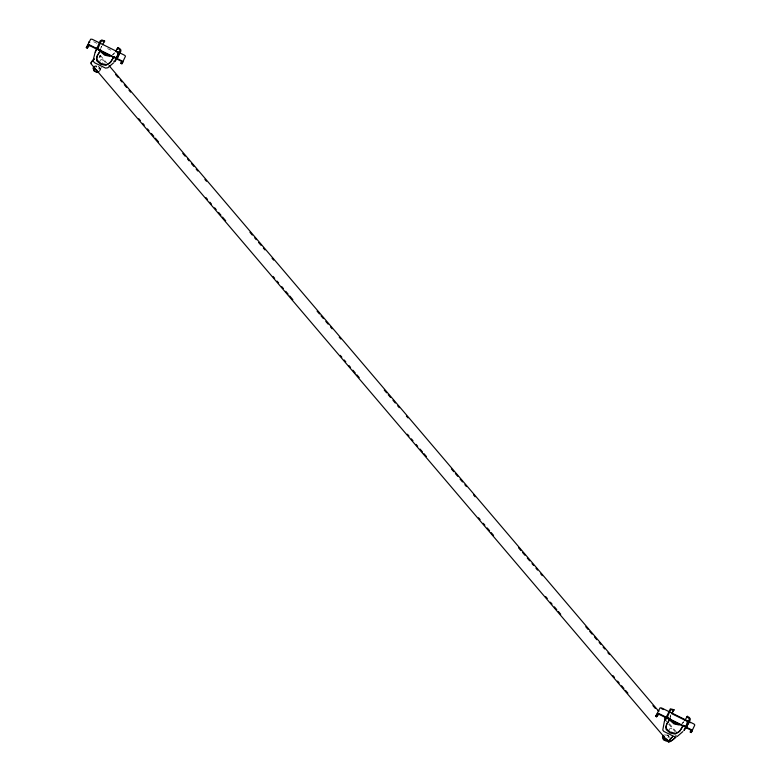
<?xml version="1.0" encoding="UTF-8"?>
<svg xmlns="http://www.w3.org/2000/svg" width="781" height="781" viewBox="0 0 781 781"><rect width="100%" height="100%" fill="white"/><g stroke="black" fill="none" stroke-linecap="round" stroke-linejoin="round"><path stroke-width="0.59" stroke-dasharray="3.9 2.93" d="M99.529 71.217L99.948 68.679L97.957 66.444L95.057 66.2M101.305 67L99.831 71.442L100.3 68.621L98.084 66.141M100.651 48.793L101.432 46.196L100.778 48.91M670.02 717.505L670.801 714.908M670.147 717.612L670.586 715.806M96.063 67.556L96.385 66.278M99.978 61.299L100.29 60.01L101.647 59.62L103.014 60.41L103.365 61.797L102.438 62.724M669.327 730.01L669.649 728.722L670.996 728.331L672.363 729.122L672.714 730.508L671.787 731.436M98.533 68.992L99.451 68.054L99.099 66.668M667.882 737.703L668.809 736.776L668.458 735.39M112.454 54.67L114.69 52.747M112.854 54.816L114.348 53.538M681.813 723.401L684.058 721.478M682.213 723.548L683.707 722.269M676.707 735.536L675.048 735.809M94.862 65.868L97.01 66.053M664.416 734.911L667.316 735.165L669.307 737.401M93.71 41.754L96.922 43.336M107.622 48.617L110.834 50.199M667.443 734.853L669.649 737.342M100.398 55.451L106.714 62.88M669.317 723.655L677.215 732.939M105.328 62.451L99.802 55.949A5.506 1.113 -40.4 0 1 99.499 56.925M665.558 720.443L667.921 723.226M668.712 724.153L675.038 731.582M99.441 55.422A6.277 1.269 -40.4 0 1 98.523 58.458"/><path stroke-width="1.17" d="M97.205 47.641L97.664 49.535L100.339 50.892L100.681 50.101L98.767 49.262L98.152 48.061M666.554 716.323L667.003 718.227L669.678 719.584L670.03 718.803L668.116 717.954L667.511 716.743M93.359 59.463L95.048 52.552M664.397 721.244L662.786 730.059L663.85 731.426L674.677 736.795M96.942 49.223L89.454 45.532L87.228 48.11L86.3 47.651L90.694 39.138L92.265 39.304L124.384 55.158A1.562 0.879 23.6 0 1 125.311 56.593L121.875 63.808L120.938 63.349L121.875 61.592M87.228 48.11L88.068 46.206M96.141 50.052L95.223 52.161L100.134 40.934L101.842 39.977L104.654 41.022L104.312 41.813L102.389 40.973L101.091 41.344L98.103 48.178M113.606 57.443L113.948 56.652L115.764 57.657L117.013 57.364L119.952 50.658L119.395 49.369L117.57 48.363L117.921 47.573L119.737 48.578L120.889 49.955L120.85 51.155L117.091 58.634L113.606 57.443L110.375 62.607L105.855 65.37L100.681 64.257L96.864 60.938L96.463 58.78L97.108 56.066L100.339 50.892M113.694 61.221L114.592 61.719L115.52 59.61M116.115 58.341L118.878 52.024L117.667 53.469M117.472 57.784L119.776 52.522M671.748 713.619L674.023 709.734L670.362 708.826L664.572 720.843L665.968 717.69M666.3 717.915L658.813 714.205L656.587 716.782L655.659 716.323L660.072 707.82L661.644 707.986L693.723 723.899A1.562 0.879 23.8 0 1 694.66 725.344L691.205 732.549L690.277 732.09L691.595 729.708M656.587 716.782L657.426 714.879M667.462 716.86L670.459 710.046L671.758 709.675L673.681 710.525M682.936 726.164L683.277 725.373L685.093 726.379L686.343 726.096L689.301 719.389L688.744 718.1L686.929 717.095L687.28 716.304L689.096 717.319L690.248 718.696L690.199 719.897L686.421 727.355L682.936 726.164L679.704 731.328L675.194 734.091L670.01 732.959L666.203 729.63L665.803 727.472L666.457 724.758L669.678 719.584M684.859 728.351L683.931 730.45L686.353 727.57M685.445 727.072L688.227 720.765L687.016 722.2M686.811 726.515L688.207 723.362M86.3 47.651L88.194 44.859L89.756 45.034L121.875 60.879A1.562 0.879 23.6 0 1 122.802 62.314L121.875 63.808M102.37 44.917L104.654 41.022M100.681 50.101L97.459 55.275L96.805 57.989L97.205 60.147L101.022 63.466L106.206 64.589L108.481 63.749L110.717 61.826L113.948 56.652M115.988 50.677L117.921 47.573M115.637 51.468L117.57 48.363M120.938 63.349L121.563 61.377L116.213 58.731M655.659 716.323L657.553 713.531L659.125 713.707L691.205 729.62A1.562 0.879 23.8 0 1 692.132 731.055L691.205 732.549M672.09 712.838L674.023 709.734M670.03 718.803L666.798 723.967L666.154 726.681L666.554 728.849L670.362 732.168L675.536 733.3L677.81 732.471L680.056 730.547L683.277 725.373M684.996 720.199L687.28 716.304M690.277 732.09L690.892 730.118L685.552 727.462M89.219 44.663L88.116 46.343M658.578 713.336L657.485 715.015M94.267 66.58L93.056 68.015L94.032 70.964L97.049 72.487L98.904 71.793M114.592 61.719L117.013 58.839M663.625 735.292L662.415 736.717L663.381 739.666L666.388 741.198L668.253 740.515M113.548 62.851L107.885 67.752L105.572 68.113L94.511 62.734L93.437 61.367M677.215 736.473L682.877 731.572M98.699 71.53L97.02 72.155L94.306 70.788M109.125 55.392L104.996 54.387L101.842 51.8M109.828 56.3L104.644 55.178L100.837 51.858M678.484 724.124L676.385 723.899L672.539 721.986M679.187 725.022L674.013 723.889L670.205 720.57M99.451 42.496L100.407 42.906M96.688 48.812L97.645 49.223M666.047 717.495L666.994 717.915M115.51 51.429L118.722 53.01M88.8 41.93L89.737 42.389M99.08 50.287L114.075 57.677M661.331 708.484L663.469 709.548M672.021 713.795L690.209 722.806M658.178 710.612L659.105 711.071M668.438 718.979L683.414 726.408M97.049 70.358L95.038 69.343L94.071 66.395M667.404 739.578L664.387 738.045L663.743 736.083M663.655 739.49L665.461 740.408M109.086 65.663L658.246 710.661M664.572 718.09L666.154 719.945M115.598 74.517L117.97 77.299M120.342 80.082L121.924 81.937M124.296 84.719L126.668 87.511M129.031 90.293L130.612 92.148M182.764 153.398L185.136 156.18M187.508 158.963L189.09 160.827M191.452 163.61L193.825 166.392M196.197 169.174L197.778 171.029M204.886 179.386L206.467 181.241M249.93 232.289L252.302 235.071M254.674 237.854L256.246 239.708M258.618 242.491L260.991 245.273M263.363 248.065L264.944 249.92M272.052 258.267L273.633 260.122M317.096 311.17L319.468 313.952M321.04 315.807L323.412 318.589M325.784 321.381L328.157 324.164M330.529 326.946L332.11 328.801M339.218 337.158L340.799 339.013M384.252 390.051L386.624 392.843M388.206 394.698L390.578 397.48M392.95 400.262L395.323 403.045M397.685 405.827L399.267 407.692M406.384 416.039L407.965 417.894M451.418 468.942L453.79 471.724M455.372 473.579L457.744 476.361M460.116 479.143L462.479 481.936M464.851 484.718L466.433 486.573M473.55 494.929L475.121 496.784M518.584 547.823L520.956 550.605M522.538 552.46L524.91 555.252M527.273 558.034L529.645 560.817M532.017 563.599L533.599 565.454M535.971 568.246L537.553 570.101M540.706 573.81L542.287 575.665M585.75 626.713L588.122 629.496M589.694 631.351L592.066 634.133M594.439 636.915L596.811 639.698M599.183 642.49L600.765 644.345M603.127 647.127L604.709 648.982M607.872 652.691L609.453 654.546M652.916 705.594L655.279 708.377M138.774 118.683L140.355 120.547M142.728 123.33L144.309 125.185M147.463 128.894L149.044 130.749M151.416 133.531L153.789 136.324M155.37 138.178L158.523 141.888M205.94 197.573L207.521 199.428M209.884 202.211L211.466 204.066M214.629 207.785L216.21 209.64M218.582 212.422L220.955 215.205M222.536 217.059L225.689 220.769M273.106 276.454L274.678 278.309M277.05 281.101L278.632 282.956M281.795 286.666L283.376 288.521M285.748 291.303L288.111 294.086M289.692 295.95L292.855 299.66M340.262 355.345L341.844 357.2M344.216 359.982L345.798 361.837M348.961 365.547L350.542 367.402M352.905 370.194L355.277 372.976M356.858 374.831L359.231 377.613M407.428 434.226L409.01 436.081M411.382 438.863L412.964 440.718M416.117 444.438L417.698 446.293M420.071 449.075L422.443 451.857M424.024 453.712L426.397 456.504M478.548 517.754L480.12 519.609M483.283 523.319L484.864 525.174M487.237 527.956L489.609 530.748M491.19 532.603L493.553 535.385M545.704 596.635L547.286 598.49M550.449 602.21L552.03 604.064M554.403 606.847L556.765 609.629M558.347 611.484L560.719 614.266M612.87 675.526L614.452 677.381M617.615 681.091L619.196 682.945M621.559 685.728L623.931 688.51M625.513 690.375L627.885 693.157M668.37 741.911L90.762 63.505A6.277 1.269 -40.4 0 1 94.15 59.034M93.437 68.132L94.023 69.899M662.786 736.834L663.372 738.611M691.097 730.294A7.644 0.508 -63.6 0 1 691.341 729.718M91.367 63.007A5.506 1.113 -40.4 0 1 94.325 59.092M676.131 736.873A6.277 1.269 -40.4 0 1 668.702 742.077A6.277 1.269 -40.4 0 1 672.578 736.737M675.76 737A5.506 1.113 -40.4 0 1 669.258 741.559A5.506 1.113 -40.4 0 1 672.656 736.883"/></g></svg>
